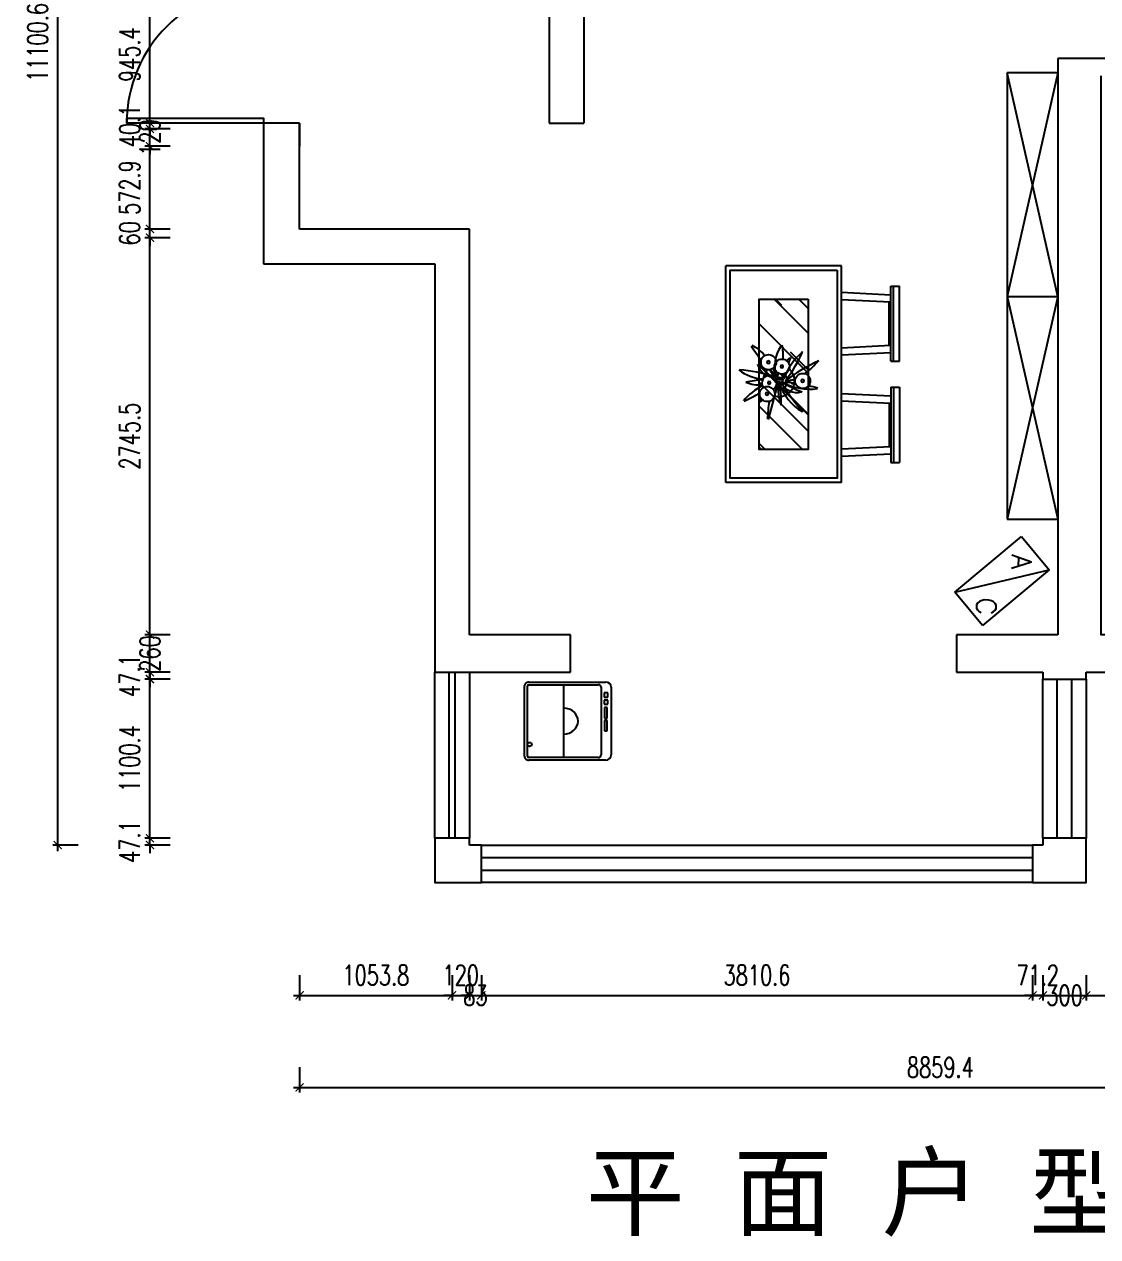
# Model space of a CAD drawing. Header units: millimetres. Extents: x 0 to 28210, y -30658 to 19950.
# Drawn here: x 6191 to 13613, y -30658 to -22272 of the extents above; entities that cross this region are included whole.
import ezdxf

# ---------------------------------------------------------------- set-up
doc = ezdxf.new("R2010")
doc.units = ezdxf.units.MM
doc.header["$LTSCALE"] = 10
doc.header["$MEASUREMENT"] = 0
doc.linetypes.add('ACAD_ISO07W100', pattern=[3, 0, -3])
for name, color, linetype in [('A2-建筑墙体', 255, 'ByLayer'), ('E7-图例造型线', 30, 'ByLayer'), ('P11-平面尺寸标注', 1, 'ByLayer'), ('P4-平面窗', 1, 'ByLayer'), ('P7-平面门', 2, 'ByLayer'), ('T-图框', 1, 'ByLayer'), ('text', 7, 'ByLayer')]:
    doc.layers.add(name, color=color, linetype=linetype)
doc.styles.add('DIMTEXT', font='simplex.shx', dxfattribs={"width": 0.7, "bigfont": 'gbcbig.shx'})
doc.styles.get("Standard").update_dxf_attribs({"font": 'simplex.shx', "bigfont": 'gbcbig.shx'})
doc.dimstyles.new('Bim', dxfattribs={"dimscale": 25, "dimtxt": 2, "dimasz": 0.8, "dimexe": 0.5, "dimexo": 0.5, "dimgap": 1, "dimtad": 4, "dimdec": 4, "dimrnd": 1, "dimdsep": 46, "dimtxsty": 'DIMTEXT', "dimblk": 'ARCHTICK', "dimcen": 2.5, "dimdle": 0.6, "dimclrd": 1, "dimclre": 1, "dimclrt": 2, "dimadec": 0, "dimazin": 0, "dimtfac": 1, "dimtdec": 4, "dimtix": 1, "dimtmove": 2, "dimatfit": 3, "dimldrblk": 'ARCHTICK', "dimfxl": 0, "dimtolj": 1, "dimtzin": 0, "dimarcsym": 0})
doc.dimstyles.new('Kujiale', dxfattribs={"dimscale": 25, "dimtxt": 2, "dimasz": 0.8, "dimexe": 0.5, "dimexo": 0.5, "dimgap": 1, "dimtad": 1, "dimdec": 4, "dimrnd": 5, "dimdsep": 46, "dimtxsty": 'DIMTEXT', "dimblk": 'ARCHTICK', "dimcen": 2.5, "dimdle": 0.6, "dimclrd": 1, "dimclre": 1, "dimclrt": 2, "dimadec": 0, "dimazin": 0, "dimtfac": 1, "dimtdec": 4, "dimtix": 1, "dimtmove": 2, "dimatfit": 3, "dimldrblk": 'ARCHTICK', "dimfxl": 0, "dimtolj": 1, "dimtzin": 0, "dimarcsym": 0})

# ---------------------------------------------------------------- blocks, each defined once
blk = doc.blocks.new('洗衣机774830')
at = {"linetype": 'ACAD_ISO07W100'}
blk.add_wipeout([(-300, -260), (-300, -210), (-300, 30), (-300, 270), (-290, 280), (-280, 290), (-270, 300), (270, 300), (280, 290), (290, 280), (300, 270), (300, 30), (300, -210), (300, -260), (260, -300), (217.3, -300), (184.8, -300), (161.8, -300), (129.2, -300), (104.9, -300), (23.6, -300), (5.9, -300), (-75.4, -300), (-260, -300)], dxfattribs=at).dxf.layer = 'E7-图例造型线'
at = {"layer": 'E7-图例造型线'}
for points in [[(-300, -260), (-300, 270)], [(-280, -210), (-280, 270)], [(-270, 300), (270, 300)], [(-270, 280), (270, 280)], [(280, 270), (280, -210)], [(300, 270), (300, -260)], [(280, 30), (-280, 30)], [(260, -230), (-260, -230)], [(161.8, -250.8), (129.2, -250.8)], [(129.2, -250.8), (129.2, -276.5)], [(161.8, -276.5), (161.8, -250.8)], [(217.3, -250.8), (184.8, -250.8)], [(184.8, -250.8), (184.8, -276.5)], [(217.3, -276.5), (217.3, -250.8)], [(260, -300), (-260, -300)], [(-75.4, -253.5), (-75.4, -271.1)], [(5.9, -253.5), (-75.4, -253.5)], [(-75.4, -271.1), (5.9, -271.1)], [(5.9, -271.1), (5.9, -253.5)], [(104.9, -253.5), (23.6, -253.5)], [(23.6, -253.5), (23.6, -271.1)], [(23.6, -271.1), (104.9, -271.1)], [(104.9, -271.1), (104.9, -253.5)], [(129.2, -276.5), (161.8, -276.5)], [(184.8, -276.5), (217.3, -276.5)]]:
    blk.add_lwpolyline(points, dxfattribs=at)
blk.add_circle((-179.2, 265), 15, dxfattribs=at)
for centre, radius, start, end in [((-270, 270), 30, 89.97656, 180.02345), ((-270, 270), 10, 90.09113, 179.90887), ((270, 270), 30, -0.02344, 90.02344), ((270, 270), 10, 0.09113, 89.90887), ((0, 30), 100, 180, 360), ((-260, -210), 20, 179.93834, 270.06161), ((260, -210), 20, -90.06161, 0.06166), ((-260, -260), 40, -179.99477, -90.00526), ((260, -260), 40, -89.99476, -0.00525)]:
    blk.add_arc(centre, radius, start, end, dxfattribs=at)
blk = doc.blocks.new('_ArchTick')
at = {"layer": 'text', "color": 1, "const_width": 0.15}
blk.add_lwpolyline([(-0.5, -0.5), (0.5, 0.5)], dxfattribs=at)
blk = doc.blocks.new('*D114')
at = {"layer": 'Defpoints', "color": 0}
for p in [(8095.3, -29450.9), (16954.7, -29450.9), (16954.7, -29625.9)]:
    blk.add_point(p, dxfattribs=at)
at = {"layer": 'P11-平面尺寸标注', "color": 1, "lineweight": -2}
for p, q in [((8095.3, -29485.9), (8095.3, -29660.9)), ((16954.7, -29485.9), (16954.7, -29660.9)), ((8053.3, -29625.9), (16996.7, -29625.9))]:
    blk.add_line(p, q, dxfattribs=at)
at = {"layer": 'P11-平面尺寸标注', "color": 1, "lineweight": -2, "xscale": 56, "yscale": 56, "zscale": 56, "rotation": 180}
blk.add_blockref('_ArchTick', (8095.3, -29625.9), dxfattribs=at)
at = {"layer": 'P11-平面尺寸标注', "color": 1, "lineweight": -2, "xscale": 56, "yscale": 56, "zscale": 56}
blk.add_blockref('_ArchTick', (16954.7, -29625.9), dxfattribs=at)
at = {"layer": 'P11-平面尺寸标注', "color": 2, "insert": (12525, -29485.9), "char_height": 140, "attachment_point": 5, "style": 'DIMTEXT'}
blk.add_mtext('\\A1;8859.4', dxfattribs=at)
blk = doc.blocks.new('*D115')
at = {"layer": 'Defpoints', "color": 0}
for p in [(6423.3, -16848.3), (6598.3, -16848.3), (6598.3, -27948.9)]:
    blk.add_point(p, dxfattribs=at)
at = {"layer": 'P11-平面尺寸标注', "color": 1, "lineweight": -2}
for p, q in [((6563.3, -16848.3), (6388.3, -16848.3)), ((6423.3, -27990.9), (6423.3, -16806.3)), ((6563.3, -27948.9), (6388.3, -27948.9))]:
    blk.add_line(p, q, dxfattribs=at)
at = {"layer": 'P11-平面尺寸标注', "color": 1, "lineweight": -2, "xscale": 56, "yscale": 56, "zscale": 56}
for p, rotation in [((6423.3, -16848.3), 90), ((6423.3, -27948.9), 270)]:
    blk.add_blockref('_ArchTick', p, dxfattribs=dict(at, rotation=rotation))
at = {"layer": 'P11-平面尺寸标注', "color": 2, "insert": (6283.3, -22398.6), "char_height": 140, "attachment_point": 5, "rotation": 90, "style": 'DIMTEXT'}
blk.add_mtext('\\A1;11100.6', dxfattribs=at)
blk = doc.blocks.new('*D136')
at = {"layer": 'Defpoints', "color": 0}
for p in [(7060.3, -27901.8), (7235.3, -27901.8), (7235.3, -27948.9)]:
    blk.add_point(p, dxfattribs=at)
at = {"layer": 'P11-平面尺寸标注', "color": 1, "lineweight": -2}
for p, q in [((7200.3, -27901.8), (7025.3, -27901.8)), ((7060.3, -27901.8), (7060.3, -27845.8)), ((7060.3, -27948.9), (7060.3, -27901.8)), ((7200.3, -27948.9), (7025.3, -27948.9)), ((7060.3, -27948.9), (7060.3, -28004.9))]:
    blk.add_line(p, q, dxfattribs=at)
at = {"layer": 'P11-平面尺寸标注', "color": 1, "lineweight": -2, "xscale": 56, "yscale": 56, "zscale": 56}
for p, rotation in [((7060.3, -27901.8), 270), ((7060.3, -27948.9), 90)]:
    blk.add_blockref('_ArchTick', p, dxfattribs=dict(at, rotation=rotation))
at = {"layer": 'P11-平面尺寸标注', "color": 2, "insert": (6920.3, -27925.3), "char_height": 140, "attachment_point": 5, "rotation": 90, "style": 'DIMTEXT'}
blk.add_mtext('\\A1;47.1', dxfattribs=at)
blk = doc.blocks.new('*D137')
at = {"layer": 'Defpoints', "color": 0}
for p in [(7060.3, -26801.4), (7235.3, -26801.4), (7235.3, -27901.8)]:
    blk.add_point(p, dxfattribs=at)
at = {"layer": 'P11-平面尺寸标注', "color": 1, "lineweight": -2}
for p, q in [((7200.3, -26801.4), (7025.3, -26801.4)), ((7060.3, -27943.8), (7060.3, -26759.4)), ((7200.3, -27901.8), (7025.3, -27901.8))]:
    blk.add_line(p, q, dxfattribs=at)
at = {"layer": 'P11-平面尺寸标注', "color": 1, "lineweight": -2, "xscale": 56, "yscale": 56, "zscale": 56}
for p, rotation in [((7060.3, -26801.4), 90), ((7060.3, -27901.8), 270)]:
    blk.add_blockref('_ArchTick', p, dxfattribs=dict(at, rotation=rotation))
at = {"layer": 'P11-平面尺寸标注', "color": 2, "insert": (6920.3, -27351.6), "char_height": 140, "attachment_point": 5, "rotation": 90, "style": 'DIMTEXT'}
blk.add_mtext('\\A1;1100.4', dxfattribs=at)
blk = doc.blocks.new('*D138')
at = {"layer": 'Defpoints', "color": 0}
for p in [(7060.3, -26754.3), (7235.3, -26754.3), (7235.3, -26801.4)]:
    blk.add_point(p, dxfattribs=at)
at = {"layer": 'P11-平面尺寸标注', "color": 1, "lineweight": -2}
for p, q in [((7060.3, -26754.3), (7060.3, -26698.3)), ((7200.3, -26754.3), (7025.3, -26754.3)), ((7200.3, -26801.4), (7025.3, -26801.4)), ((7060.3, -26801.4), (7060.3, -26754.3)), ((7060.3, -26801.4), (7060.3, -26857.4))]:
    blk.add_line(p, q, dxfattribs=at)
at = {"layer": 'P11-平面尺寸标注', "color": 1, "lineweight": -2, "xscale": 56, "yscale": 56, "zscale": 56}
for p, rotation in [((7060.3, -26754.3), 270), ((7060.3, -26801.4), 90)]:
    blk.add_blockref('_ArchTick', p, dxfattribs=dict(at, rotation=rotation))
at = {"layer": 'P11-平面尺寸标注', "color": 2, "insert": (6920.3, -26777.8), "char_height": 140, "attachment_point": 5, "rotation": 90, "style": 'DIMTEXT'}
blk.add_mtext('\\A1;47.1', dxfattribs=at)
blk = doc.blocks.new('*D139')
at = {"layer": 'Defpoints', "color": 0}
for p in [(7060.3, -26494.3), (7235.3, -26494.3), (7235.3, -26754.3)]:
    blk.add_point(p, dxfattribs=at)
at = {"layer": 'P11-平面尺寸标注', "color": 1, "lineweight": -2}
for p, q in [((7200.3, -26494.3), (7025.3, -26494.3)), ((7060.3, -26494.3), (7060.3, -26438.3)), ((7060.3, -26754.3), (7060.3, -26494.3)), ((7200.3, -26754.3), (7025.3, -26754.3)), ((7060.3, -26754.3), (7060.3, -26810.3))]:
    blk.add_line(p, q, dxfattribs=at)
at = {"layer": 'P11-平面尺寸标注', "color": 1, "lineweight": -2, "xscale": 56, "yscale": 56, "zscale": 56}
for p, rotation in [((7060.3, -26494.3), 270), ((7060.3, -26754.3), 90)]:
    blk.add_blockref('_ArchTick', p, dxfattribs=dict(at, rotation=rotation))
at = {"layer": 'P11-平面尺寸标注', "color": 2, "insert": (7060.3, -26624.3), "char_height": 140, "attachment_point": 5, "rotation": 90, "style": 'DIMTEXT'}
blk.add_mtext('\\A1;260', dxfattribs=at)
blk = doc.blocks.new('*D140')
at = {"layer": 'Defpoints', "color": 0}
for p in [(7060.3, -23748.8), (7235.3, -23748.8), (7235.3, -26494.3)]:
    blk.add_point(p, dxfattribs=at)
at = {"layer": 'P11-平面尺寸标注', "color": 1, "lineweight": -2}
for p, q in [((7060.3, -26536.3), (7060.3, -23706.8)), ((7200.3, -23748.8), (7025.3, -23748.8)), ((7200.3, -26494.3), (7025.3, -26494.3))]:
    blk.add_line(p, q, dxfattribs=at)
at = {"layer": 'P11-平面尺寸标注', "color": 1, "lineweight": -2, "xscale": 56, "yscale": 56, "zscale": 56}
for p, rotation in [((7060.3, -23748.8), 90), ((7060.3, -26494.3), 270)]:
    blk.add_blockref('_ArchTick', p, dxfattribs=dict(at, rotation=rotation))
at = {"layer": 'P11-平面尺寸标注', "color": 2, "insert": (6920.3, -25121.5), "char_height": 140, "attachment_point": 5, "rotation": 90, "style": 'DIMTEXT'}
blk.add_mtext('\\A1;2745.5', dxfattribs=at)
blk = doc.blocks.new('*D141')
at = {"layer": 'Defpoints', "color": 0}
for p in [(7060.3, -23688.8), (7235.3, -23688.8), (7235.3, -23748.8)]:
    blk.add_point(p, dxfattribs=at)
at = {"layer": 'P11-平面尺寸标注', "color": 1, "lineweight": -2}
for p, q in [((7060.3, -23688.8), (7060.3, -23632.8)), ((7200.3, -23688.8), (7025.3, -23688.8)), ((7060.3, -23748.8), (7060.3, -23688.8)), ((7200.3, -23748.8), (7025.3, -23748.8)), ((7060.3, -23748.8), (7060.3, -23804.8))]:
    blk.add_line(p, q, dxfattribs=at)
at = {"layer": 'P11-平面尺寸标注', "color": 1, "lineweight": -2, "xscale": 56, "yscale": 56, "zscale": 56}
for p, rotation in [((7060.3, -23688.8), 270), ((7060.3, -23748.8), 90)]:
    blk.add_blockref('_ArchTick', p, dxfattribs=dict(at, rotation=rotation))
at = {"layer": 'P11-平面尺寸标注', "color": 2, "insert": (6920.3, -23718.8), "char_height": 140, "attachment_point": 5, "rotation": 90, "style": 'DIMTEXT'}
blk.add_mtext('\\A1;60', dxfattribs=at)
blk = doc.blocks.new('*D142')
at = {"layer": 'Defpoints', "color": 0}
for p in [(7060.3, -23115.9), (7235.3, -23115.9), (7235.3, -23688.8)]:
    blk.add_point(p, dxfattribs=at)
at = {"layer": 'P11-平面尺寸标注', "color": 1, "lineweight": -2}
for p, q in [((7200.3, -23115.9), (7025.3, -23115.9)), ((7060.3, -23730.8), (7060.3, -23073.9)), ((7200.3, -23688.8), (7025.3, -23688.8))]:
    blk.add_line(p, q, dxfattribs=at)
at = {"layer": 'P11-平面尺寸标注', "color": 1, "lineweight": -2, "xscale": 56, "yscale": 56, "zscale": 56}
for p, rotation in [((7060.3, -23115.9), 90), ((7060.3, -23688.8), 270)]:
    blk.add_blockref('_ArchTick', p, dxfattribs=dict(at, rotation=rotation))
at = {"layer": 'P11-平面尺寸标注', "color": 2, "insert": (6920.3, -23402.3), "char_height": 140, "attachment_point": 5, "rotation": 90, "style": 'DIMTEXT'}
blk.add_mtext('\\A1;572.9', dxfattribs=at)
blk = doc.blocks.new('*D143')
at = {"layer": 'Defpoints', "color": 0}
for p in [(7060.3, -22995.9), (7235.3, -22995.9), (7235.3, -23115.9)]:
    blk.add_point(p, dxfattribs=at)
at = {"layer": 'P11-平面尺寸标注', "color": 1, "lineweight": -2}
for p, q in [((7060.3, -22995.9), (7060.3, -22939.9)), ((7200.3, -22995.9), (7025.3, -22995.9)), ((7060.3, -23115.9), (7060.3, -22995.9)), ((7200.3, -23115.9), (7025.3, -23115.9)), ((7060.3, -23115.9), (7060.3, -23171.9))]:
    blk.add_line(p, q, dxfattribs=at)
at = {"layer": 'P11-平面尺寸标注', "color": 1, "lineweight": -2, "xscale": 56, "yscale": 56, "zscale": 56}
for p, rotation in [((7060.3, -22995.9), 270), ((7060.3, -23115.9), 90)]:
    blk.add_blockref('_ArchTick', p, dxfattribs=dict(at, rotation=rotation))
at = {"layer": 'P11-平面尺寸标注', "color": 2, "insert": (7060.3, -23055.9), "char_height": 140, "attachment_point": 5, "rotation": 90, "style": 'DIMTEXT'}
blk.add_mtext('\\A1;120', dxfattribs=at)
blk = doc.blocks.new('*D144')
at = {"layer": 'Defpoints', "color": 0}
for p in [(7060.3, -22955.8), (7235.3, -22955.8), (7235.3, -22995.9)]:
    blk.add_point(p, dxfattribs=at)
at = {"layer": 'P11-平面尺寸标注', "color": 1, "lineweight": -2}
for p, q in [((7200.3, -22955.8), (7025.3, -22955.8)), ((7060.3, -22955.8), (7060.3, -22899.8)), ((7060.3, -22995.9), (7060.3, -22955.8)), ((7200.3, -22995.9), (7025.3, -22995.9)), ((7060.3, -22995.9), (7060.3, -23051.9))]:
    blk.add_line(p, q, dxfattribs=at)
at = {"layer": 'P11-平面尺寸标注', "color": 1, "lineweight": -2, "xscale": 56, "yscale": 56, "zscale": 56}
for p, rotation in [((7060.3, -22955.8), 270), ((7060.3, -22995.9), 90)]:
    blk.add_blockref('_ArchTick', p, dxfattribs=dict(at, rotation=rotation))
at = {"layer": 'P11-平面尺寸标注', "color": 2, "insert": (6920.3, -22975.9), "char_height": 140, "attachment_point": 5, "rotation": 90, "style": 'DIMTEXT'}
blk.add_mtext('\\A1;40.1', dxfattribs=at)
blk = doc.blocks.new('*D145')
at = {"layer": 'Defpoints', "color": 0}
for p in [(7060.3, -22010.5), (7235.3, -22010.5), (7235.3, -22955.8)]:
    blk.add_point(p, dxfattribs=at)
at = {"layer": 'P11-平面尺寸标注', "color": 1, "lineweight": -2}
for p, q in [((7060.3, -22997.8), (7060.3, -21968.5)), ((7200.3, -22010.5), (7025.3, -22010.5)), ((7200.3, -22955.8), (7025.3, -22955.8))]:
    blk.add_line(p, q, dxfattribs=at)
at = {"layer": 'P11-平面尺寸标注', "color": 1, "lineweight": -2, "xscale": 56, "yscale": 56, "zscale": 56}
for p, rotation in [((7060.3, -22010.5), 90), ((7060.3, -22955.8), 270)]:
    blk.add_blockref('_ArchTick', p, dxfattribs=dict(at, rotation=rotation))
at = {"layer": 'P11-平面尺寸标注', "color": 2, "insert": (6920.3, -22483.2), "char_height": 140, "attachment_point": 5, "rotation": 90, "style": 'DIMTEXT'}
blk.add_mtext('\\A1;945.4', dxfattribs=at)
blk = doc.blocks.new('*D170')
at = {"layer": 'Defpoints', "color": 0}
for p in [(8095.3, -28813.9), (9149.1, -28813.9), (9149.1, -28988.9)]:
    blk.add_point(p, dxfattribs=at)
at = {"layer": 'P11-平面尺寸标注', "color": 1, "lineweight": -2}
for p, q in [((8095.3, -28848.9), (8095.3, -29023.9)), ((9149.1, -28848.9), (9149.1, -29023.9)), ((8053.3, -28988.9), (9191.1, -28988.9))]:
    blk.add_line(p, q, dxfattribs=at)
at = {"layer": 'P11-平面尺寸标注', "color": 1, "lineweight": -2, "xscale": 56, "yscale": 56, "zscale": 56, "rotation": 180}
blk.add_blockref('_ArchTick', (8095.3, -28988.9), dxfattribs=at)
at = {"layer": 'P11-平面尺寸标注', "color": 1, "lineweight": -2, "xscale": 56, "yscale": 56, "zscale": 56}
blk.add_blockref('_ArchTick', (9149.1, -28988.9), dxfattribs=at)
at = {"layer": 'P11-平面尺寸标注', "color": 2, "insert": (8622.2, -28848.9), "char_height": 140, "attachment_point": 5, "style": 'DIMTEXT'}
blk.add_mtext('\\A1;1053.8', dxfattribs=at)
blk = doc.blocks.new('*D171')
at = {"layer": 'Defpoints', "color": 0}
for p in [(9149.1, -28813.9), (9269.1, -28813.9), (9269.1, -28988.9)]:
    blk.add_point(p, dxfattribs=at)
at = {"layer": 'P11-平面尺寸标注', "color": 1, "lineweight": -2}
for p, q in [((9149.1, -28848.9), (9149.1, -29023.9)), ((9269.1, -28848.9), (9269.1, -29023.9)), ((9149.1, -28988.9), (9093.1, -28988.9)), ((9149.1, -28988.9), (9269.1, -28988.9)), ((9269.1, -28988.9), (9325.1, -28988.9))]:
    blk.add_line(p, q, dxfattribs=at)
at = {"layer": 'P11-平面尺寸标注', "color": 1, "lineweight": -2, "xscale": 56, "yscale": 56, "zscale": 56}
blk.add_blockref('_ArchTick', (9149.1, -28988.9), dxfattribs=at)
at = {"layer": 'P11-平面尺寸标注', "color": 1, "lineweight": -2, "xscale": 56, "yscale": 56, "zscale": 56, "rotation": 180}
blk.add_blockref('_ArchTick', (9269.1, -28988.9), dxfattribs=at)
at = {"layer": 'P11-平面尺寸标注', "color": 2, "insert": (9209.1, -28848.9), "char_height": 140, "attachment_point": 5, "style": 'DIMTEXT'}
blk.add_mtext('\\A1;120', dxfattribs=at)
blk = doc.blocks.new('*D172')
at = {"layer": 'Defpoints', "color": 0}
for p in [(9269.1, -28813.9), (9352.1, -28813.9), (9352.1, -28988.9)]:
    blk.add_point(p, dxfattribs=at)
at = {"layer": 'P11-平面尺寸标注', "color": 1, "lineweight": -2}
for p, q in [((9269.1, -28848.9), (9269.1, -29023.9)), ((9352.1, -28848.9), (9352.1, -29023.9)), ((9269.1, -28988.9), (9213.1, -28988.9)), ((9269.1, -28988.9), (9352.1, -28988.9)), ((9352.1, -28988.9), (9408.1, -28988.9))]:
    blk.add_line(p, q, dxfattribs=at)
at = {"layer": 'P11-平面尺寸标注', "color": 1, "lineweight": -2, "xscale": 56, "yscale": 56, "zscale": 56}
blk.add_blockref('_ArchTick', (9269.1, -28988.9), dxfattribs=at)
at = {"layer": 'P11-平面尺寸标注', "color": 1, "lineweight": -2, "xscale": 56, "yscale": 56, "zscale": 56, "rotation": 180}
blk.add_blockref('_ArchTick', (9352.1, -28988.9), dxfattribs=at)
at = {"layer": 'P11-平面尺寸标注', "color": 2, "insert": (9310.6, -28988.9), "char_height": 140, "attachment_point": 5, "style": 'DIMTEXT'}
blk.add_mtext('\\A1;83', dxfattribs=at)
blk = doc.blocks.new('*D173')
at = {"layer": 'Defpoints', "color": 0}
for p in [(9352.1, -28813.9), (13162.7, -28813.9), (13162.7, -28988.9)]:
    blk.add_point(p, dxfattribs=at)
at = {"layer": 'P11-平面尺寸标注', "color": 1, "lineweight": -2}
for p, q in [((9352.1, -28848.9), (9352.1, -29023.9)), ((13162.7, -28848.9), (13162.7, -29023.9)), ((9310.1, -28988.9), (13204.7, -28988.9))]:
    blk.add_line(p, q, dxfattribs=at)
at = {"layer": 'P11-平面尺寸标注', "color": 1, "lineweight": -2, "xscale": 56, "yscale": 56, "zscale": 56, "rotation": 180}
blk.add_blockref('_ArchTick', (9352.1, -28988.9), dxfattribs=at)
at = {"layer": 'P11-平面尺寸标注', "color": 1, "lineweight": -2, "xscale": 56, "yscale": 56, "zscale": 56}
blk.add_blockref('_ArchTick', (13162.7, -28988.9), dxfattribs=at)
at = {"layer": 'P11-平面尺寸标注', "color": 2, "insert": (11257.4, -28848.9), "char_height": 140, "attachment_point": 5, "style": 'DIMTEXT'}
blk.add_mtext('\\A1;3810.6', dxfattribs=at)
blk = doc.blocks.new('*D174')
at = {"layer": 'Defpoints', "color": 0}
for p in [(13162.7, -28813.9), (13233.9, -28813.9), (13233.9, -28988.9)]:
    blk.add_point(p, dxfattribs=at)
at = {"layer": 'P11-平面尺寸标注', "color": 1, "lineweight": -2}
for p, q in [((13162.7, -28848.9), (13162.7, -29023.9)), ((13233.9, -28848.9), (13233.9, -29023.9)), ((13162.7, -28988.9), (13106.7, -28988.9)), ((13162.7, -28988.9), (13233.9, -28988.9)), ((13233.9, -28988.9), (13289.9, -28988.9))]:
    blk.add_line(p, q, dxfattribs=at)
at = {"layer": 'P11-平面尺寸标注', "color": 1, "lineweight": -2, "xscale": 56, "yscale": 56, "zscale": 56}
blk.add_blockref('_ArchTick', (13162.7, -28988.9), dxfattribs=at)
at = {"layer": 'P11-平面尺寸标注', "color": 1, "lineweight": -2, "xscale": 56, "yscale": 56, "zscale": 56, "rotation": 180}
blk.add_blockref('_ArchTick', (13233.9, -28988.9), dxfattribs=at)
at = {"layer": 'P11-平面尺寸标注', "color": 2, "insert": (13198.3, -28848.9), "char_height": 140, "attachment_point": 5, "style": 'DIMTEXT'}
blk.add_mtext('\\A1;71.2', dxfattribs=at)
blk = doc.blocks.new('*D175')
at = {"layer": 'Defpoints', "color": 0}
for p in [(13233.9, -28813.9), (13533.9, -28813.9), (13533.9, -28988.9)]:
    blk.add_point(p, dxfattribs=at)
at = {"layer": 'P11-平面尺寸标注', "color": 1, "lineweight": -2}
for p, q in [((13233.9, -28848.9), (13233.9, -29023.9)), ((13533.9, -28848.9), (13533.9, -29023.9)), ((13233.9, -28988.9), (13177.9, -28988.9)), ((13233.9, -28988.9), (13533.9, -28988.9)), ((13533.9, -28988.9), (13589.9, -28988.9))]:
    blk.add_line(p, q, dxfattribs=at)
at = {"layer": 'P11-平面尺寸标注', "color": 1, "lineweight": -2, "xscale": 56, "yscale": 56, "zscale": 56}
blk.add_blockref('_ArchTick', (13233.9, -28988.9), dxfattribs=at)
at = {"layer": 'P11-平面尺寸标注', "color": 1, "lineweight": -2, "xscale": 56, "yscale": 56, "zscale": 56, "rotation": 180}
blk.add_blockref('_ArchTick', (13533.9, -28988.9), dxfattribs=at)
at = {"layer": 'P11-平面尺寸标注', "color": 2, "insert": (13383.9, -28988.9), "char_height": 140, "attachment_point": 5, "style": 'DIMTEXT'}
blk.add_mtext('\\A1;300', dxfattribs=at)
blk = doc.blocks.new('*D176')
at = {"layer": 'Defpoints', "color": 0}
for p in [(13533.9, -28813.9), (14984.7, -28813.9), (14984.7, -28988.9)]:
    blk.add_point(p, dxfattribs=at)
at = {"layer": 'P11-平面尺寸标注', "color": 1, "lineweight": -2}
for p, q in [((13533.9, -28848.9), (13533.9, -29023.9)), ((14984.7, -28848.9), (14984.7, -29023.9)), ((13491.9, -28988.9), (15026.7, -28988.9))]:
    blk.add_line(p, q, dxfattribs=at)
at = {"layer": 'P11-平面尺寸标注', "color": 1, "lineweight": -2, "xscale": 56, "yscale": 56, "zscale": 56, "rotation": 180}
blk.add_blockref('_ArchTick', (13533.9, -28988.9), dxfattribs=at)
at = {"layer": 'P11-平面尺寸标注', "color": 1, "lineweight": -2, "xscale": 56, "yscale": 56, "zscale": 56}
blk.add_blockref('_ArchTick', (14984.7, -28988.9), dxfattribs=at)
at = {"layer": 'P11-平面尺寸标注', "color": 2, "insert": (14259.3, -28848.9), "char_height": 140, "attachment_point": 5, "style": 'DIMTEXT'}
blk.add_mtext('\\A1;1450.9', dxfattribs=at)
blk = doc.blocks.new('貘')
at = {"color": 4, "linetype": 'Continuous'}
for p, q in [((89635.6, 17327.5), (90235.8, 17327.5)), ((89635.6, 17027.5), (89635.6, 17327.5)), ((90235.8, 17327.5), (90235.8, 17027.5)), ((90235.8, 17027.5), (89635.6, 17027.5))]:
    blk.add_line(p, q, dxfattribs=at)
at = {"color": 8, "linetype": 'ByBlock'}
blk.add_line((90235.8, 17027.5), (89635.6, 17327.5), dxfattribs=at)
at = {"color": 4, "linetype": 'Continuous'}
for s, p in [('C', (90141.8, 17151.9)), ('A', (89764.6, 17079.6))]:
    blk.add_text(s, height=135.5, rotation=48.93217, dxfattribs=at).set_placement(p)

msp = doc.modelspace()

# ---------------------------------------------------------------- hatches: boundary and pattern name
h = msp.add_hatch()
h.set_pattern_fill('AR-RROOF', color=8, scale=300, angle=135, style=0)
h.set_pattern_definition([(135, (-1409.87, 5752.23), (-678.8225, 254.5584), [4500, -600, 1500, -300]), (135, (-1798.07, 5928.3), (-70.0036, -494.2676), [900, -99, 1800, -225]), (135, (-1696.25, 5677.98), (-1245.215, 960.9581), [2400, -420, 1200, -300])])
h.paths.add_polyline_path([(11612.13613, -24172.85398), (11612.13613, -25212.85398), (11272.13613, -25212.85398), (11272.13613, -24172.85398)])

# ---------------------------------------------------------------- linework, layer by layer
at = {"linetype": 'Continuous'}
for p, q in [((9820.61523, -21969.96911), (9820.61523, -22955.82946)), ((10060.61523, -21969.96911), (10060.61523, -22955.82946)), ((13336.88574, -22509.0902), (13336.88477, -22509.09479)), ((13336.88477, -22609.0902), (12986.88537, -24155.24924)), ((13336.88535, -24155.24924), (12986.88584, -22609.09019)), ((9820.61523, -22955.82946), (10060.61523, -22955.82946)), ((13336.88535, -24155.24924), (12986.88494, -25694.40828)), ((12986.88537, -24155.24924), (13336.88494, -25694.40828)), ((12986.88541, -24155.24924), (13336.88535, -24155.24924))]:
    msp.add_line(p, q, dxfattribs=at)
at = {"color": 4}
for p, q in [((11042.13613, -25442.85398), (11042.13613, -23942.85398)), ((11842.13613, -23942.85398), (11042.13613, -23942.85398)), ((11842.13613, -25442.85398), (11842.13613, -23942.85398)), ((11842.13613, -24125.85398), (12182.13613, -24142.85398)), ((12182.13613, -24602.85398), (12182.13613, -24082.85398)), ((12182.13613, -24082.85398), (12242.13613, -24082.85398)), ((12242.13613, -24602.85398), (12242.13613, -24082.85398)), ((11842.13613, -24559.85398), (12182.13613, -24542.85398)), ((12182.13613, -24602.85398), (12242.13613, -24602.85398)), ((12182.13613, -24782.85398), (12182.13613, -25302.85398)), ((12182.13613, -24782.85398), (12242.13613, -24782.85398)), ((12242.13613, -24782.85398), (12242.13613, -25302.85398)), ((11842.13613, -24825.85398), (12182.13613, -24842.85398)), ((11842.13613, -25259.85398), (12182.13613, -25242.85398)), ((12182.13613, -25302.85398), (12242.13613, -25302.85398)), ((11842.13613, -25442.85398), (11042.13613, -25442.85398))]:
    msp.add_line(p, q, dxfattribs=at)
at = {"color": 8}
for p, q in [((12202.13613, -24602.85398), (12202.13613, -24082.85398)), ((11842.13613, -24175.91644), (12179.63924, -24192.7916)), ((12172.13613, -24493.29152), (12172.13613, -24192.41644)), ((11842.13613, -24509.79152), (12179.63924, -24492.91636)), ((11436.19478, -24711.77468), (11448.68014, -24689.31885)), ((11402.56158, -24755.05126), (11335.25329, -25005.96495)), ((12202.13613, -24782.85398), (12202.13613, -25302.85398)), ((11842.13613, -24875.91644), (12179.63924, -24892.7916)), ((12172.13613, -24892.41644), (12172.13613, -25193.29152)), ((11842.13613, -25209.79152), (12179.63924, -25192.91636))]:
    msp.add_line(p, q, dxfattribs=at)
for points in [[(11812.13613, -23972.85398), (11812.13613, -25412.85398), (11072.13613, -25412.85398), (11072.13613, -23972.85398)], [(11612.13613, -24172.85398), (11612.13613, -25212.85398), (11272.13613, -25212.85398), (11272.13613, -24172.85398)]]:
    msp.add_lwpolyline(points, close=True, dxfattribs=at)
for centre, radius in [((11337.72166, -24609.4945), 52.31869), ((11430.24394, -24640.35609), 52.31869), ((11408.56468, -24738.44558), 24.18808), ((11408.56468, -24738.44558), 24.18808), ((11573.74148, -24739.32383), 52.31869), ((11328.30645, -24829.87906), 52.31869)]:
    msp.add_circle(centre, radius, dxfattribs=at)
for centre, radius, start, end in [((12614.60985, -23573.73408), 1674.90201, 213.418877512, 217.586020698), ((11063.34037, -24788.64968), 336.10988, 42.066007178, 61.478405265), ((11622.04041, -24635.12739), 241.55339, 145.26734874, 198.500318657), ((11151.46927, -24560.41013), 287.58518, 354.381187922, 13.81823223), ((11842.86412, -24866.25097), 424.22153, 129.469771596, 160.312524514), ((10807.84508, -24217.70392), 828.8459, 321.649311494, 337.427843563), ((11374.49432, -24595.00313), 116.77423, 194.156518821, 269.611830682), ((11236.7469, -24790.18411), 169.18415, 71.89274296, 80.01455798), ((11336.45515, -24608.97261), 10, 90, 270), ((11336.45515, -24608.97261), 10, 270, 90), ((11063.34037, -24788.64968), 336.10988, 13.221715363, 24.218438356), ((11408.56468, -24738.44558), 109.16255, 102.454192459, 106.057061587), ((11428.97743, -24639.8342), 10, 90, 270), ((11428.97743, -24639.8342), 10, 270, 90), ((12105.71921, -25560.73746), 1048.1333, 113.639820487, 128.514569456), ((11625.46678, -24769.22049), 236.32277, 125.243885223, 133.809217722), ((10748.32388, -24272.03851), 805.24795, 334.72371982, 337.806077674), ((11380.85564, -24386.31078), 366.79573, 304.390171018, 324.809491602), ((11322.77468, -24408.8392), 318.22002, 232.936350359, 265.587385), ((11062.22712, -25621.94794), 961.99413, 71.108219638, 85.616287307), ((11545.46871, -26868.05284), 2151.58479, 96.668288542, 99.771042144), ((11342.86178, -24753.51517), 52.31869, 301.226626057, 217.1905428), ((11408.56468, -24738.44558), 109.16255, 135.112755526, 171.740684005), ((12614.60985, -23573.73408), 1674.90201, 220.509132488, 222.802004457), ((11236.7469, -24790.18411), 169.18415, 26.501728569, 49.711729005), ((11408.56468, -24738.44558), 59.16255, 101.589175178, 144.626924011), ((11408.56468, -24738.44558), 109.16255, 254.191609027, 49.017175692), ((11408.56468, -24738.44558), 59.16255, 241.208887805, 53.485062101), ((11625.46678, -24769.22049), 236.32277, 159.334078803, 164.494642277), ((11151.46927, -24560.41013), 287.58518, 332.854993706, 333.615541067), ((10664.21076, -24873.18509), 760.14484, 357.415417875, 10.262370064), ((10748.32388, -24272.03851), 805.24795, 327.386307825, 328.527681712), ((11436.13972, -24720.72285), 7.75436, 51.077935553, 340.312524514), ((11380.85564, -24386.31078), 366.79573, 280.9683903, 292.914089651), ((12913.90959, -29915.44778), 5372.16311, 105.005109531, 105.805883222), ((11572.47497, -24738.80194), 10, 90, 270), ((11572.47497, -24738.80194), 10, 270, 90), ((11480.01835, -25140.84659), 411.73303, 116.791310181, 139.999232673), ((11272.7593, -24530.18902), 236.3198, 246.973225375, 274.66712042), ((11327.03994, -24829.35716), 10, 90, 270), ((11327.03994, -24829.35716), 10, 270, 90), ((11341.59527, -24752.99328), 10, 90, 270), ((11341.59527, -24752.99328), 10, 270, 90), ((11706.12807, -24797.0587), 303.35003, 173.141158528, 201.34302986), ((11743.94506, -24650.46081), 346.99592, 197.047257173, 240.069427862), ((11535.24714, -24693.03828), 126.37756, 203.554284802, 284.081323012), ((12496.26734, -24108.25194), 1248.23923, 210.593792491, 222.476842443), ((11878.99875, -24003.69098), 868.45008, 238.421120236, 249.214487577), ((11622.49676, -24405.52657), 390.78015, 240.727593677, 277.953618899), ((11372.59864, -25850.67499), 1104.33705, 82.097202146, 85.82319999), ((11519.86988, -24677.4712), 81.08178, 253.099796118, 273.641939543), ((11372.59864, -25850.67499), 1104.33705, 73.894087142, 77.385044846), ((10825.80577, -24104.21629), 847.6588, 293.915171586, 302.125624185), ((11675.80972, -25080.0186), 446.47197, 150.67911774, 155.056934663), ((11126.01578, -24659.3157), 273.9217, 301.952960353, 308.890633398), ((11966.94711, -25005.78855), 636.47433, 168.609625763, 179.757970754)]:
    msp.add_arc(centre, radius, start, end, dxfattribs=at)
for points in [[(11408.56468, -24751.23978), (11385.08723, -24746.11318), (11408.56468, -24738.44558), (11385.08723, -24733.31899)], [(11443.44079, -24740.62573), (11385.72404, -24731.98047), (11433.80737, -24717.55494), (11400.17417, -24706.04468)]]:
    msp.add_solid(points, dxfattribs=at)
at = {"layer": 'A2-建筑墙体'}
for p, q in [((13336.88477, -22509.0902), (13336.88477, -22509.0902)), ((13336.88477, -22509.0902), (13336.88477, -22509.0902)), ((13336.88477, -22509.0902), (13336.88477, -22509.0902)), ((13336.88477, -22509.0902), (13336.88477, -26494.26647)), ((13819.11133, -22509.0902), (13336.88477, -22509.0902)), ((12986.88584, -22609.0902), (12986.88494, -25694.40828)), ((13336.88477, -22609.0902), (12986.88584, -22609.0902)), ((8095.28369, -22955.82946), (7845.28369, -22955.82946)), ((7845.28369, -22955.82946), (7845.28369, -23055.90661)), ((7845.28369, -23055.90661), (7845.2832, -23055.90661)), ((7845.2832, -23055.90661), (7845.2832, -23055.90661)), ((7845.2832, -23055.90661), (7845.2832, -23055.90661)), ((7845.2832, -23055.90661), (7845.28369, -23055.90661)), ((7845.28369, -23055.90661), (7845.28369, -23928.7777)), ((9269.05273, -23688.7777), (8095.28271, -23688.7777)), ((8095.28271, -23688.7777), (8095.2832, -23688.7777)), ((8095.2832, -23688.7777), (8095.2832, -23688.7777)), ((8095.2832, -23688.7777), (8095.2832, -23688.7777)), ((9269.05273, -26494.26647), (9269.05273, -23688.7777)), ((7845.28369, -23928.7777), (9029.05273, -23928.7777)), ((9029.05273, -23928.7777), (9029.05273, -26754.26647)), ((12986.88494, -25694.40828), (13336.88494, -25694.40828)), ((9269.05273, -26494.26598), (9269.05273, -26494.26647)), ((9969.05273, -26494.26605), (9269.05273, -26494.26598)), ((9269.05273, -26494.26647), (9269.05273, -26494.26647)), ((9969.05273, -26754.26647), (9969.05273, -26494.26605)), ((13336.88477, -26494.26647), (12636.88477, -26494.2664)), ((12636.88477, -26494.2664), (12636.88477, -26754.26647)), ((9029.05273, -26754.26647), (9969.05273, -26754.26647)), ((12636.88477, -26754.26647), (13233.85742, -26754.26647)), ((13233.85742, -26754.26647), (13233.85742, -26754.26598))]:
    msp.add_line(p, q, dxfattribs=at)
for points in [[(13533.85742, -26754.26598), (13533.85742, -26754.26647), (14984.7168, -26754.26647), (14984.7168, -26494.26647), (13636.88477, -26494.26647), (13636.88477, -22629.0902), (13636.88477, -22629.0902), (13636.88477, -22629.0902)], [(8095.2832, -23688.7777), (8095.28369, -23688.7777), (8095.28369, -23688.7777), (8095.28369, -22955.82946)], [(8095.28338, -22955.82946), (8095.2832, -23115.90661), (8095.2832, -23115.90661), (8095.2832, -23115.90661)], [(12675.72037, -26494.64248), (12675.71939, -26494.6415), (12675.71939, -26494.6415), (12636.88477, -26494.6415)], [(13233.85742, -26754.26598), (13233.85742, -26754.26647), (13233.85742, -26801.3651), (13533.85742, -26801.3651), (13533.85742, -26754.26647), (13533.85742, -26754.26598)], [(9269.05273, -27948.85582), (9269.05273, -27948.85534), (9269.05273, -27901.75524), (9029.05273, -27901.75622), (9029.05273, -28208.47936), (9029.20996, -28208.51403), (9029.05273, -28208.85582)], [(13533.85742, -28208.85582), (13533.74023, -28208.75426), (13533.85742, -28208.70006), (13533.85742, -27901.75524), (13233.85742, -27901.75524), (13233.85742, -27948.85534), (13233.85742, -27948.85582)], [(9029.05273, -28208.85582), (9029.05371, -28208.85534), (9352.08691, -28208.85534), (9352.08691, -27948.85534), (9269.05273, -27948.85534), (9269.05273, -27948.85582)], [(13233.85742, -27948.85582), (13233.85742, -27948.85534), (13162.68555, -27948.85534), (13162.68555, -28208.85534), (13533.6582, -28208.85534), (13533.70703, -28208.72545), (13533.85742, -28208.85582)]]:
    msp.add_lwpolyline(points, dxfattribs=at)
at = {"layer": 'P4-平面窗'}
for p, q in [((9127.26956, -26754.26647), (9127.26956, -27901.75622)), ((9168.07034, -26754.26598), (9168.07034, -27901.75573)), ((13332.85742, -27901.75573), (13332.85742, -26801.36559)), ((13434.85742, -27901.75622), (13434.85742, -26801.36608)), ((9352.08594, -28034.65563), (13162.68555, -28034.65563)), ((9352.08594, -28123.05602), (13162.68652, -28123.05602))]:
    msp.add_line(p, q, dxfattribs=at)
for points in [[(9269.05273, -26754.26647), (9269.05273, -27901.75573), (9029.05273, -27901.75573), (9029.05273, -26754.26647), (9269.05273, -26754.26647)], [(13233.85742, -27901.75573), (13233.85742, -26801.36608), (13533.85742, -26801.36608), (13533.85742, -27901.75573), (13233.85742, -27901.75573)], [(9352.08594, -27948.85582), (13162.68652, -27948.85582), (13162.68652, -28208.85582), (9352.08594, -28208.85582), (9352.08594, -27948.85582)]]:
    msp.add_lwpolyline(points, dxfattribs=at)
at = {"layer": 'P7-平面门', "color": 2}
msp.add_lwpolyline([(7845.2832, -22955.82946), (6899.9292, -22955.82946), (6899.9292, -22920.82946), (7845.2832, -22920.82946), (7845.2832, -22955.82946)], dxfattribs=at)
at = {"layer": 'P7-平面门', "color": 1}
msp.add_arc((7845.2832, -22955.82946), 945.354, 90, 180, dxfattribs=at)

# ---------------------------------------------------------------- block references
at = {"color": 4, "rotation": 219.8540833797344}
msp.add_blockref('貘', (70985.07475, 44697.53001), dxfattribs=at)
at = {"layer": 'E7-图例造型线', "xscale": 0.8999999761581421, "rotation": 90}
msp.add_blockref('洗衣机774830', (9950.26367, -27092.03942), dxfattribs=at)

# ---------------------------------------------------------------- texts
at = {"layer": 'T-图框', "insert": (12460, -30378.85582), "char_height": 500, "width": 7920.5128974, "attachment_point": 5}
msp.add_mtext('{\\fSimHei|b0|i0|c134|p49;平 面 户 型 图}', dxfattribs=at)

# ---------------------------------------------------------------- dimensions: what is measured, and where the dimension line sits
at = {"layer": 'P11-平面尺寸标注'}
for p1, p2, distance, text, dimstyle, picture, middle in [((6598.2832, -27948.85582), (6598.2832, -16848.28942), 175, '11100.6', 'Kujiale', '*D115', (6283.2832, -22398.57262)), ((7235.2832, -22955.82946), (7235.2832, -22010.47594), 175, '945.4', 'Kujiale', '*D145', (6920.2832, -22483.1527)), ((7235.2832, -22995.90661), (7235.2832, -22955.82946), 175, '40.1', 'Kujiale', '*D144', (6920.2832, -22975.86803)), ((7235.2832, -23115.90661), (7235.2832, -22995.90661), 175, '120', 'Bim', '*D143', (7060.2832, -23055.90661)), ((7235.2832, -23688.7777), (7235.2832, -23115.90661), 175, '572.9', 'Kujiale', '*D142', (6920.2832, -23402.34215)), ((7235.2832, -23748.7777), (7235.2832, -23688.7777), 175, '60', 'Kujiale', '*D141', (6920.2832, -23718.7777)), ((7235.2832, -26494.26598), (7235.2832, -23748.7777), 175, '2745.5', 'Kujiale', '*D140', (6920.2832, -25121.52184)), ((7235.2832, -26754.26598), (7235.2832, -26494.26598), 175, '260', 'Bim', '*D139', (7060.2832, -26624.26598)), ((7235.2832, -26801.36608), (7235.2832, -26754.26598), 175, '47.1', 'Kujiale', '*D138', (6920.2832, -26777.81603)), ((7235.2832, -27901.75573), (7235.2832, -26801.36608), 175, '1100.4', 'Kujiale', '*D137', (6920.2832, -27351.5609)), ((7235.2832, -27948.85582), (7235.2832, -27901.75573), 175, '47.1', 'Kujiale', '*D136', (6920.2832, -27925.30578)), ((8095.2832, -28813.85582), (9149.05273, -28813.85582), -175, '1053.8', 'Kujiale', '*D170', (8622.16797, -28848.85582)), ((9149.05273, -28813.85582), (9269.05273, -28813.85582), -175, '120', 'Kujiale', '*D171', (9209.05273, -28848.85582)), ((9352.08594, -28813.85582), (13162.68555, -28813.85582), -175, '3810.6', 'Kujiale', '*D173', (11257.38574, -28848.85582)), ((13162.68555, -28813.85582), (13233.85742, -28813.85582), -175, '71.2', 'Kujiale', '*D174', (13198.27148, -28848.85582)), ((13533.85742, -28813.85582), (14984.7168, -28813.85582), -175, '1450.9', 'Kujiale', '*D176', (14259.28711, -28848.85582)), ((9269.05273, -28813.85582), (9352.08594, -28813.85582), -175, '83', 'Bim', '*D172', (9310.56934, -28988.85582)), ((13233.85742, -28813.85582), (13533.85742, -28813.85582), -175, '300', 'Bim', '*D175', (13383.85742, -28988.85582)), ((8095.2832, -29450.85582), (16954.7168, -29450.85582), -175, '8859.4', 'Kujiale', '*D114', (12525, -29485.85582))]:
    dim = msp.add_aligned_dim(p1=p1, p2=p2, distance=distance, text=text, dimstyle=dimstyle, override={"dimscale": 70}, dxfattribs=at)
    dim.commit()
    dim.dimension.update_dxf_attribs({"geometry": picture, "text_midpoint": middle})

doc.saveas('drawing.dxf')
